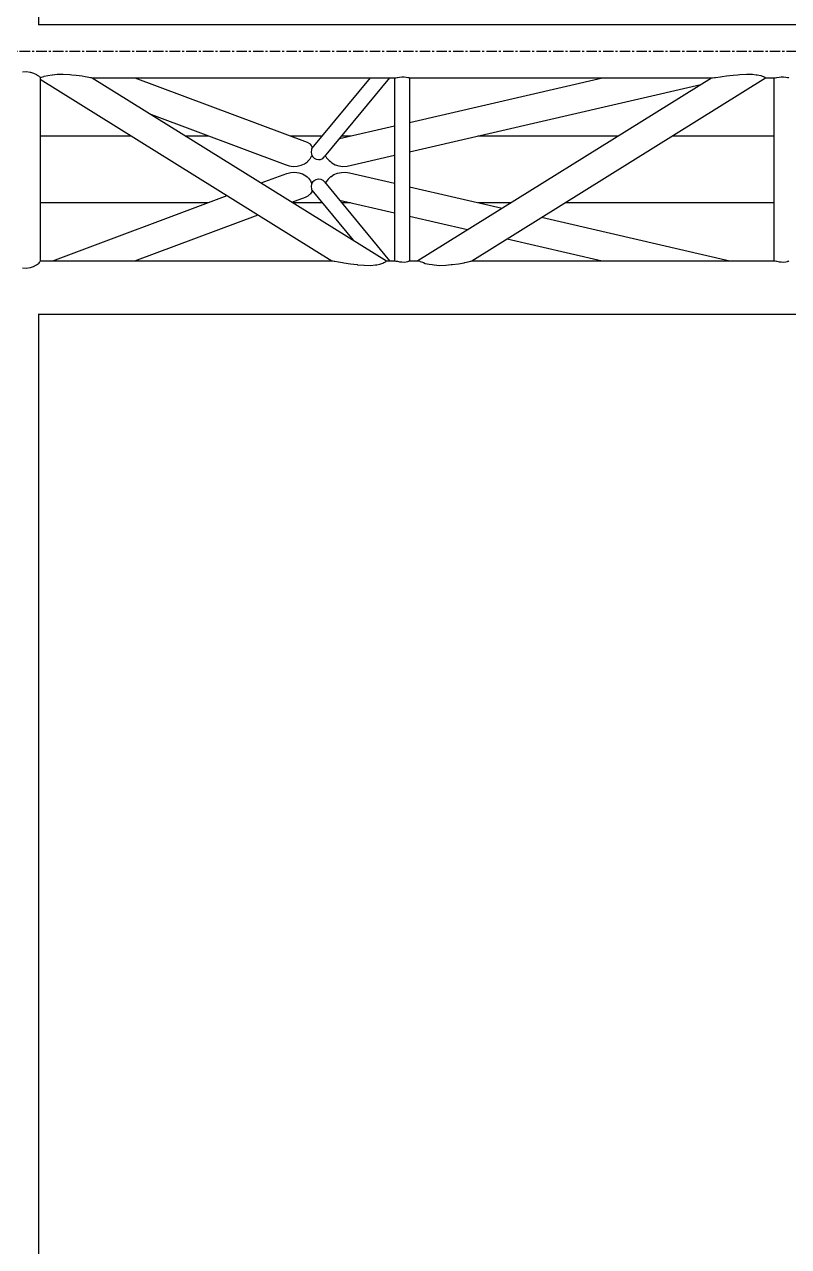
# Model space of a CAD drawing. Header units: millimetres. Extents: x 5143 to 30813, y 232 to 21408.
# Drawn here: x 25175 to 25757, y 8360 to 9291 of the extents above; entities that cross this region are included whole.
import ezdxf

# ---------------------------------------------------------------- set-up
doc = ezdxf.new("R2010")
doc.units = ezdxf.units.MM
doc.header["$LTSCALE"] = 0.25
doc.linetypes.add('CENTER', pattern=[50.8, 31.75, -6.35, 6.35, -6.35])
doc.linetypes.add('XKITLINE00', pattern=[0])

msp = doc.modelspace()

# ---------------------------------------------------------------- linework, layer by layer
at = {"color": 8, "linetype": 'XKITLINE00'}
for p, q in [((25185.79, 10710.21), (25185.79, 9290.28)), ((25185.79, 9290.57), (26261.34, 9290.57)), ((25173.61, 9254.46), (25176.65, 9254.71)), ((25176.65, 9254.71), (25179.53, 9254.3)), ((25179.53, 9254.3), (25179.78, 9254.2)), ((25179.78, 9254.2), (25182.12, 9253.54)), ((25182.12, 9253.54), (25184.28, 9252.41)), ((25184.28, 9252.41), (25184.45, 9252.26)), ((25184.45, 9252.26), (25185.91, 9251.4)), ((25185.91, 9251.4), (25186.38, 9250.87)), ((25186.38, 9250.87), (25186.92, 9250.54)), ((25186.92, 9250.54), (25187.1, 9250.17)), ((25187.1, 9250.17), (25187.26, 9249.42)), ((25187.12, 9250.1), (25188.14, 9250.51)), ((25187.26, 9249.42), (25187.26, 9110.34)), ((25187.26, 9248.92), (25409.45, 9110.57)), ((25188.14, 9250.51), (25189.93, 9250.88)), ((25189.93, 9250.88), (25190.27, 9251.06)), ((25190.27, 9251.06), (25192.86, 9251.76)), ((25192.86, 9251.76), (25196.29, 9252.26)), ((25196.29, 9252.26), (25196.51, 9252.28)), ((25196.51, 9252.28), (25200.16, 9252.69)), ((25200.16, 9252.69), (25204.68, 9252.76)), ((25204.68, 9252.76), (25209.64, 9252.47)), ((25209.64, 9252.47), (25211.17, 9252.28)), ((25211.17, 9252.28), (25214.53, 9251.98)), ((25214.53, 9251.98), (25219.07, 9251.36)), ((25219.07, 9251.36), (25221.5, 9250.88)), ((25221.5, 9250.88), (25222.9, 9250.71)), ((25222.9, 9250.71), (25225.6, 9250.2)), ((25225.6, 9250.2), (25226, 9250.08)), ((25226, 9250.08), (25226.85, 9249.98)), ((25226.85, 9249.98), (25450.93, 9110.46)), ((25226.86, 9249.97), (25457.74, 9249.97)), ((25259.26, 9249.97), (25390.45, 9201.01)), ((25438.57, 9249.97), (25394.22, 9196.22)), ((25453.33, 9249.97), (25403.58, 9189.68)), ((25457, 9249.97), (25457, 9110.6)), ((25457.06, 9249.97), (25457.17, 9249.89)), ((25457.17, 9249.89), (25457.28, 9249.92)), ((25457.28, 9249.92), (25458.09, 9250.01)), ((25457.45, 9249.97), (25457.48, 9249.95)), ((25458.09, 9250.01), (25459.07, 9250.08)), ((25459.07, 9250.08), (25459.35, 9250.15)), ((25459.35, 9250.15), (25460.94, 9250.41)), ((25460.94, 9250.41), (25462.7, 9250.56)), ((25462.7, 9250.56), (25464.46, 9250.57)), ((25464.46, 9250.57), (25466.05, 9250.46)), ((25466.05, 9250.46), (25467.31, 9250.23)), ((25467.31, 9250.23), (25467.68, 9250.08)), ((25467.68, 9250.08), (25468.12, 9250.04)), ((25468.12, 9250.04), (25468.4, 9249.95)), ((25468.31, 9249.97), (25699.34, 9249.97)), ((25468.4, 9216), (25615.49, 9249.97)), ((25468.4, 9249.95), (25468.4, 9110.53)), ((25468.4, 9193.63), (25690.41, 9244.91)), ((25474.75, 9110.64), (25698.5, 9249.95)), ((25515.99, 9110.6), (25739.74, 9249.92)), ((25698.5, 9249.95), (25698.55, 9249.97)), ((25698.5, 9249.95), (25698.6, 9249.89)), ((25698.6, 9249.89), (25699.46, 9249.99)), ((25699.46, 9249.99), (25700.92, 9250.08)), ((25700.92, 9250.08), (25701.75, 9250.24)), ((25701.75, 9250.24), (25705.34, 9250.74)), ((25705.34, 9250.74), (25706.7, 9250.88)), ((25706.7, 9250.88), (25709.95, 9251.42)), ((25709.95, 9251.42), (25715.05, 9252.02)), ((25715.05, 9252.02), (25718.29, 9252.28)), ((25718.29, 9252.28), (25720.31, 9252.5)), ((25720.31, 9252.5), (25725.37, 9252.77)), ((25725.37, 9252.77), (25729.76, 9252.66)), ((25729.76, 9252.66), (25732.7, 9252.28)), ((25732.7, 9252.28), (25733.29, 9252.23)), ((25733.29, 9252.23), (25736.17, 9251.71)), ((25736.17, 9251.71), (25738.03, 9251)), ((25738.03, 9251), (25738.13, 9250.88)), ((25738.13, 9250.88), (25739.33, 9250.47)), ((25739.33, 9250.47), (25739.56, 9250.08)), ((25739.56, 9250.08), (25739.81, 9250.05)), ((25739.81, 9250.05), (25739.74, 9249.92)), ((25739.77, 9249.97), (25746.81, 9249.97)), ((25746.09, 9249.97), (25746.09, 9110.6)), ((25746.15, 9249.97), (25746.26, 9249.89)), ((25746.26, 9249.89), (25746.37, 9249.92)), ((25746.37, 9249.92), (25747.18, 9250.02)), ((25746.53, 9249.97), (25746.57, 9249.95)), ((25747.18, 9250.02), (25748.16, 9250.08)), ((25748.16, 9250.08), (25748.44, 9250.16)), ((25748.44, 9250.16), (25750.03, 9250.42)), ((25750.03, 9250.42), (25751.79, 9250.56)), ((25751.79, 9250.56), (25753.55, 9250.58)), ((25753.55, 9250.58), (25755.14, 9250.47)), ((25755.14, 9250.47), (25756.4, 9250.23)), ((25756.4, 9250.23), (25756.77, 9250.08)), ((25756.77, 9250.08), (25757.21, 9250.04)), ((25757.21, 9250.04), (25757.49, 9249.95)), ((25271.96, 9221.89), (25373.84, 9183.86)), ((25415.15, 9203.7), (25457, 9213.37)), ((25187.26, 9205.67), (25256.71, 9205.67)), ((25298.01, 9205.67), (25315.41, 9205.67)), ((25377.94, 9205.67), (25402.01, 9205.67)), ((25390.45, 9201.01), (25392.27, 9199.89)), ((25392.27, 9199.89), (25392.54, 9199.56)), ((25392.54, 9199.56), (25393.65, 9198.37)), ((25393.65, 9198.37), (25394.36, 9196.72)), ((25416.78, 9205.67), (25423.7, 9205.67)), ((25520.54, 9205.67), (25627.39, 9205.67)), ((25668.69, 9205.67), (25746.09, 9205.67)), ((25393.64, 9189.89), (25392.52, 9187.91)), ((25393.76, 9195.11), (25393.63, 9193.58)), ((25393.63, 9193.58), (25393.67, 9193.35)), ((25393.76, 9190.06), (25393.64, 9189.89)), ((25393.67, 9193.35), (25393.82, 9191.74)), ((25393.92, 9195.48), (25393.76, 9195.11)), ((25394.07, 9190.94), (25393.76, 9190.06)), ((25393.82, 9191.74), (25394.15, 9190.69)), ((25394.22, 9196.22), (25393.92, 9195.48)), ((25394.15, 9190.69), (25394.16, 9190.64)), ((25394.16, 9190.64), (25394.52, 9190.03)), ((25394.36, 9196.72), (25394.44, 9196.56)), ((25394.44, 9196.56), (25394.45, 9196.51)), ((25394.52, 9190.03), (25394.67, 9189.89)), ((25394.67, 9189.89), (25395.78, 9188.79)), ((25395.78, 9188.79), (25397.36, 9187.95)), ((25402.37, 9188.52), (25403.58, 9189.68)), ((25404.32, 9190.58), (25404.82, 9189.89)), ((25404.82, 9189.89), (25405.39, 9188.85)), ((25405.39, 9188.85), (25407.2, 9186.82)), ((25420.9, 9182.66), (25457, 9191)), ((25373.84, 9183.86), (25376.78, 9182.91)), ((25376.78, 9182.91), (25379.88, 9182.48)), ((25379.88, 9182.48), (25382.97, 9182.6)), ((25382.97, 9182.6), (25385.89, 9183.25)), ((25385.89, 9183.25), (25388.51, 9184.41)), ((25388.51, 9184.41), (25390.7, 9186.01)), ((25390.75, 9186.08), (25390.7, 9186.01)), ((25392.52, 9187.91), (25390.75, 9186.08)), ((25397.36, 9187.95), (25399.1, 9187.62)), ((25399.1, 9187.62), (25400.82, 9187.81)), ((25400.82, 9187.81), (25402.37, 9188.52)), ((25407.2, 9186.82), (25408.21, 9186.08)), ((25408.21, 9186.08), (25409.38, 9185.07)), ((25409.38, 9185.07), (25411.89, 9183.71)), ((25411.89, 9183.71), (25414.75, 9182.83)), ((25414.75, 9182.83), (25417.8, 9182.47)), ((25417.8, 9182.47), (25420.9, 9182.66)), ((25355.54, 9169.85), (25374.99, 9177.12)), ((25374.99, 9177.12), (25378.04, 9177.82)), ((25378.04, 9177.82), (25381.17, 9177.98)), ((25381.17, 9177.98), (25384.21, 9177.61)), ((25384.21, 9177.61), (25387.02, 9176.7)), ((25387.02, 9176.7), (25389.46, 9175.32)), ((25389.46, 9175.32), (25390.49, 9174.37)), ((25390.49, 9174.37), (25391.48, 9173.56)), ((25391.48, 9173.56), (25393.03, 9171.53)), ((25393.03, 9171.53), (25393.42, 9170.56)), ((25393.42, 9170.56), (25394.03, 9169.42)), ((25394.59, 9170.44), (25394.08, 9169.57)), ((25394.59, 9170.44), (25394.73, 9170.57)), ((25394.73, 9170.57), (25395.86, 9171.68)), ((25395.86, 9171.68), (25397.44, 9172.51)), ((25397.44, 9172.51), (25399.17, 9172.85)), ((25399.17, 9172.85), (25400.9, 9172.65)), ((25400.9, 9172.65), (25402.44, 9171.94)), ((25402.44, 9171.94), (25403.66, 9170.78)), ((25403.66, 9170.78), (25453.33, 9110.57)), ((25404.96, 9170.57), (25404.49, 9169.76)), ((25406.51, 9172.71), (25404.96, 9170.57)), ((25406.51, 9172.71), (25408.4, 9174.38)), ((25408.6, 9174.59), (25408.4, 9174.38)), ((25408.6, 9174.59), (25410.92, 9176.16)), ((25410.92, 9176.16), (25413.66, 9177.28)), ((25413.66, 9177.28), (25416.66, 9177.89)), ((25416.66, 9177.89), (25419.78, 9177.96)), ((25419.78, 9177.96), (25422.86, 9177.49)), ((25422.86, 9177.49), (25457, 9169.6)), ((25391.33, 9160.02), (25392.37, 9160.92)), ((25392.37, 9160.92), (25392.9, 9161.33)), ((25393.99, 9163.01), (25392.9, 9161.33)), ((25393.68, 9167.18), (25393.65, 9166.96)), ((25393.65, 9166.96), (25393.77, 9165.43)), ((25393.84, 9168.8), (25393.68, 9167.18)), ((25393.77, 9165.43), (25393.94, 9165.05)), ((25394.08, 9169.57), (25393.84, 9168.8)), ((25393.94, 9165.05), (25394.23, 9164.31)), ((25394.15, 9163.75), (25393.99, 9163.01)), ((25394.31, 9164.22), (25394.15, 9163.75)), ((25394.23, 9164.31), (25425.7, 9126.17)), ((25468.4, 9166.97), (25539.03, 9150.66)), ((25187.26, 9154.87), (25315.41, 9154.87)), ((25196.73, 9110.57), (25329.72, 9160.22)), ((25378.97, 9155.26), (25389.2, 9159.08)), ((25379.59, 9154.87), (25402.01, 9154.87)), ((25389.2, 9159.08), (25391.33, 9160.02)), ((25415.2, 9156.79), (25457, 9147.13)), ((25416.78, 9154.87), (25423.47, 9154.87)), ((25520.77, 9154.87), (25545.8, 9154.87)), ((25587.1, 9154.87), (25746.09, 9154.87)), ((25259.26, 9110.57), (25353.16, 9145.62)), ((25468.4, 9144.5), (25512.7, 9134.26)), ((25569.15, 9143.7), (25712.55, 9110.57)), ((25542.82, 9127.31), (25615.26, 9110.57)), ((25173.61, 9105.14), (25176.65, 9104.88)), ((25176.65, 9104.88), (25179.53, 9105.33)), ((25179.53, 9105.33), (25179.77, 9105.43)), ((25179.77, 9105.43), (25182.12, 9106.16)), ((25182.12, 9106.16), (25184.28, 9107.41)), ((25184.44, 9107.57), (25184.28, 9107.41)), ((25184.44, 9107.57), (25185.91, 9108.58)), ((25186.37, 9109.19), (25185.91, 9108.58)), ((25186.37, 9109.19), (25186.92, 9109.62)), ((25187.15, 9110.23), (25186.92, 9109.62)), ((25187.26, 9110.34), (25187.15, 9110.23)), ((25187.26, 9110.57), (25409.59, 9110.57)), ((25409.4, 9110.66), (25409.45, 9110.57)), ((25409.4, 9110.66), (25409.6, 9110.57)), ((25409.6, 9110.57), (25411.24, 9110.27)), ((25411.24, 9110.27), (25411.66, 9110.23)), ((25411.66, 9110.23), (25414.37, 9109.66)), ((25414.37, 9109.66), (25417.47, 9109.19)), ((25417.47, 9109.19), (25418.47, 9108.97)), ((25418.47, 9108.97), (25423.48, 9108.17)), ((25423.48, 9108.17), (25428.65, 9107.59)), ((25428.65, 9107.59), (25428.86, 9107.57)), ((25428.86, 9107.57), (25433.95, 9107.12)), ((25433.95, 9107.12), (25438.71, 9107.04)), ((25438.71, 9107.04), (25442.68, 9107.37)), ((25442.68, 9107.37), (25443.54, 9107.57)), ((25443.54, 9107.57), (25445.91, 9107.92)), ((25445.91, 9107.92), (25448.28, 9108.64)), ((25448.28, 9108.64), (25449.04, 9109.19)), ((25449.04, 9109.19), (25449.82, 9109.42)), ((25449.82, 9109.42), (25450.65, 9110.07)), ((25450.6, 9110.23), (25450.93, 9110.46)), ((25450.6, 9110.23), (25450.65, 9110.07)), ((25450.74, 9110.57), (25457.28, 9110.57)), ((25457, 9110.6), (25457.17, 9110.66)), ((25457, 9110.6), (25457.09, 9110.57)), ((25457.17, 9110.66), (25457.28, 9110.58)), ((25457.28, 9110.58), (25458.09, 9110.37)), ((25458.09, 9110.37), (25459.07, 9110.23)), ((25459.07, 9110.23), (25459.35, 9110.13)), ((25459.35, 9110.13), (25460.94, 9109.8)), ((25460.94, 9109.8), (25462.7, 9109.62)), ((25462.7, 9109.62), (25464.46, 9109.6)), ((25464.46, 9109.6), (25466.05, 9109.74)), ((25466.05, 9109.74), (25467.31, 9110.04)), ((25467.31, 9110.04), (25467.68, 9110.23)), ((25467.68, 9110.23), (25468.12, 9110.33)), ((25468.12, 9110.33), (25468.4, 9110.53)), ((25468.4, 9110.57), (25475.12, 9110.57)), ((25474.75, 9110.64), (25474.72, 9110.57)), ((25474.75, 9110.64), (25474.99, 9110.66)), ((25474.99, 9110.66), (25475.33, 9110.43)), ((25475.33, 9110.43), (25476.32, 9110.24)), ((25476.32, 9110.24), (25476.55, 9110.02)), ((25476.55, 9110.02), (25478.3, 9109.38)), ((25478.3, 9109.38), (25479.14, 9109.21)), ((25479.14, 9109.21), (25480.57, 9108.59)), ((25480.57, 9108.59), (25483.56, 9107.89)), ((25483.56, 9107.89), (25485.91, 9107.61)), ((25485.91, 9107.61), (25487.19, 9107.35)), ((25487.19, 9107.35), (25491.37, 9107.07)), ((25491.37, 9107.07), (25496.1, 9107.18)), ((25496.1, 9107.18), (25500.31, 9107.61)), ((25500.31, 9107.61), (25501.12, 9107.66)), ((25501.12, 9107.66), (25505.79, 9108.26)), ((25505.79, 9108.26), (25510.11, 9109.09)), ((25510.11, 9109.09), (25510.58, 9109.21)), ((25510.58, 9109.21), (25513.3, 9109.74)), ((25513.3, 9109.74), (25514.97, 9110.24)), ((25514.97, 9110.24), (25515.39, 9110.31)), ((25515.39, 9110.31), (25515.99, 9110.6)), ((25515.95, 9110.57), (25746.37, 9110.57)), ((25746.09, 9110.6), (25746.26, 9110.66)), ((25746.09, 9110.6), (25746.17, 9110.57)), ((25746.26, 9110.66), (25746.37, 9110.58)), ((25746.37, 9110.58), (25747.18, 9110.38)), ((25747.18, 9110.38), (25748.16, 9110.24)), ((25748.16, 9110.24), (25748.44, 9110.14)), ((25748.44, 9110.14), (25750.03, 9109.81)), ((25750.03, 9109.81), (25751.79, 9109.63)), ((25751.79, 9109.63), (25753.55, 9109.61)), ((25753.55, 9109.61), (25755.14, 9109.75)), ((25755.14, 9109.75), (25756.4, 9110.05)), ((25756.4, 9110.05), (25756.77, 9110.24)), ((25756.77, 9110.24), (25757.21, 9110.33)), ((25757.21, 9110.33), (25757.49, 9110.53)), ((25185.79, 9070.15), (25185.79, 7650.16)), ((25185.79, 9069.97), (26261.35, 9069.97))]:
    msp.add_line(p, q, dxfattribs=at)
at = {"color": 8, "linetype": 'CENTER'}
msp.add_line((24815.89, 9270.27), (26261.34, 9270.27), dxfattribs=at)

doc.saveas('drawing.dxf')
